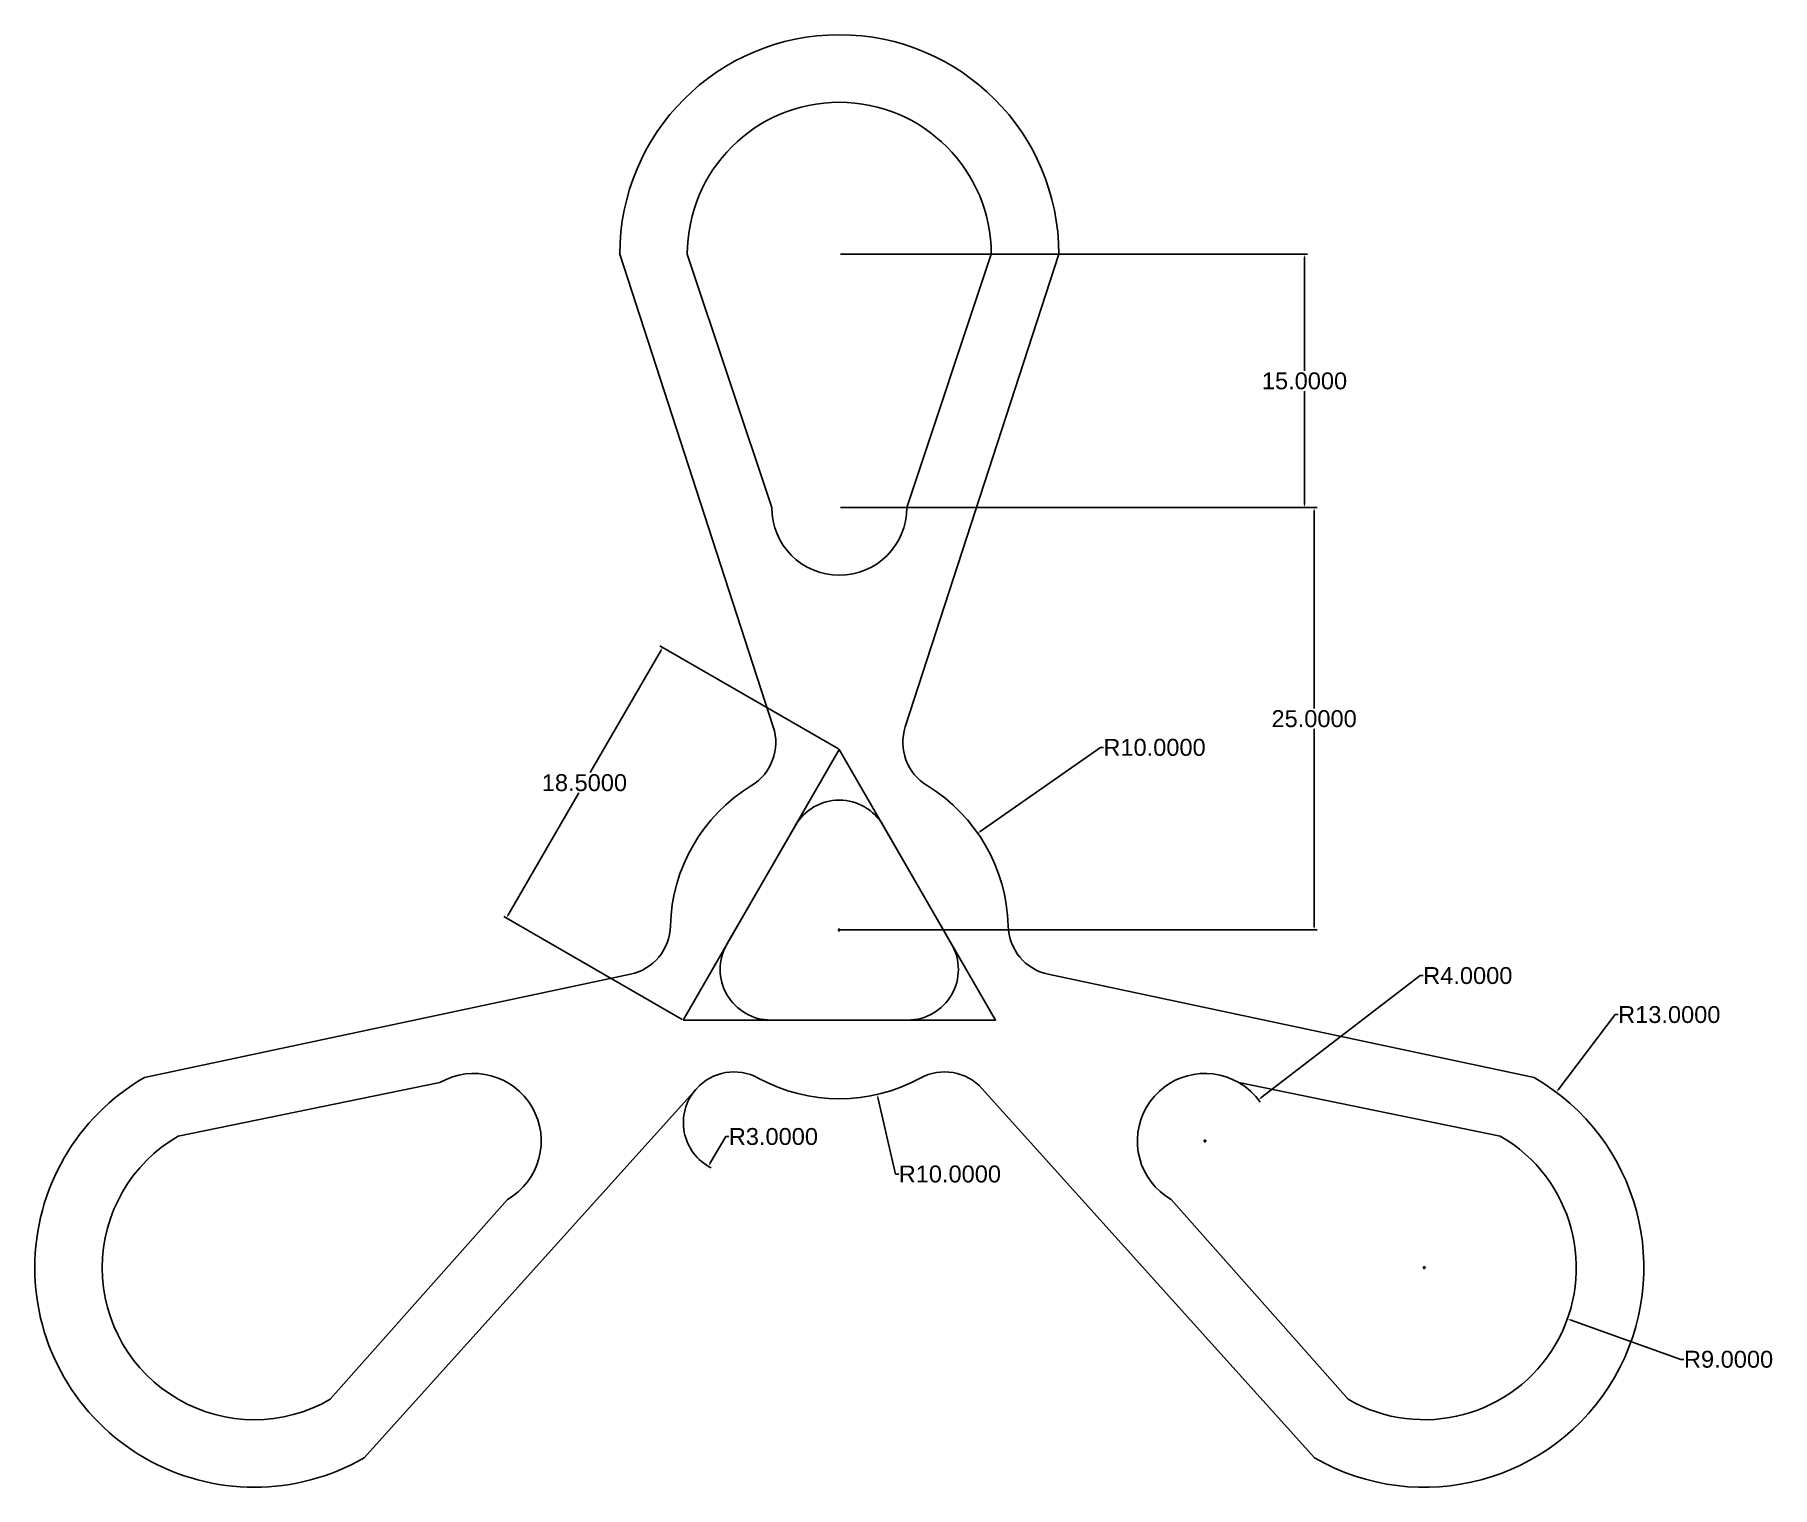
# Model space of a CAD drawing. Header units: inches. Extents: x 4 to 107, y -25 to 61.
import ezdxf

# ---------------------------------------------------------------- set-up
doc = ezdxf.new("R2010")
doc.units = ezdxf.units.IN
doc.header["$MEASUREMENT"] = 0
doc.styles.get("Standard").update_dxf_attribs({"font": 'arial.ttf'})
doc.dimstyles.get("Standard").update_dxf_attribs({"dimtxt": 1, "dimasz": 0.18, "dimexe": 0.18, "dimexo": 0.0625, "dimgap": 0.09, "dimtad": 0, "dimtih": 1, "dimtoh": 1, "dimdec": 4, "dimzin": 0, "dimdsep": 46, "dimtxsty": 'Standard', "dimcen": 0.09, "dimadec": 0, "dimazin": 0, "dimtfac": 1, "dimtdec": 4, "dimtofl": 0, "dimtmove": 0, "dimatfit": 3, "dimfxl": 1, "dimtolj": 1, "dimtzin": 0, "dimarcsym": 0})

# ---------------------------------------------------------------- blocks, each defined once
blk = doc.blocks.new('*D1')
at = {"color": 0, "lineweight": -2, "transparency": 16777216}
for p, q in [((51.29, 18.7), (40.72, 24.8)), ((40.79, 24.56), (36.6, 17.3)), ((31.72, 8.85), (35.91, 16.1)), ((42.04, 2.68), (31.47, 8.78))]:
    blk.add_line(p, q, dxfattribs=at)
at = {"color": 0, "transparency": 16777216}
for points in [[(40.76, 24.57), (40.81, 24.54), (40.88, 24.71)], [(31.69, 8.86), (31.74, 8.83), (31.63, 8.69)]]:
    blk.add_solid(points, dxfattribs=at)
at = {"layer": 'Defpoints', "color": 0, "transparency": 16777216}
for p in [(51.34, 18.67), (31.63, 8.69), (42.09, 2.65)]:
    blk.add_point(p, dxfattribs=at)
at = {"color": 0, "transparency": 16777216, "insert": (36.25, 16.7), "char_height": 1, "attachment_point": 5}
blk.add_mtext('\\A1;18.5000', dxfattribs=at)
blk = doc.blocks.new('*D2')
at = {"color": 0, "lineweight": -2, "transparency": 16777216}
for p, q in [((51.41, 32.99), (79.64, 32.99)), ((79.46, 32.81), (79.46, 21.09)), ((79.46, 8.17), (79.46, 19.89)), ((51.41, 7.99), (79.64, 7.99))]:
    blk.add_line(p, q, dxfattribs=at)
at = {"color": 0, "transparency": 16777216}
for points in [[(79.43, 32.81), (79.49, 32.81), (79.46, 32.99)], [(79.43, 8.17), (79.49, 8.17), (79.46, 7.99)]]:
    blk.add_solid(points, dxfattribs=at)
at = {"layer": 'Defpoints', "color": 0, "transparency": 16777216}
for p in [(51.34, 32.99), (79.46, 32.99), (51.34, 7.99)]:
    blk.add_point(p, dxfattribs=at)
at = {"color": 0, "transparency": 16777216, "insert": (79.46, 20.49), "char_height": 1, "attachment_point": 5}
blk.add_mtext('\\A1;25.0000', dxfattribs=at)
blk = doc.blocks.new('*D3')
at = {"color": 0, "lineweight": -2, "transparency": 16777216}
for p, q in [((51.41, 47.99), (79.07, 47.99)), ((78.89, 47.81), (78.89, 41.09)), ((78.89, 33.17), (78.89, 39.89)), ((51.41, 32.99), (79.07, 32.99))]:
    blk.add_line(p, q, dxfattribs=at)
at = {"color": 0, "transparency": 16777216}
for points in [[(78.86, 47.81), (78.92, 47.81), (78.89, 47.99)], [(78.86, 33.17), (78.92, 33.17), (78.89, 32.99)]]:
    blk.add_solid(points, dxfattribs=at)
at = {"layer": 'Defpoints', "color": 0, "transparency": 16777216}
for p in [(51.34, 47.99), (78.89, 47.99), (51.34, 32.99)]:
    blk.add_point(p, dxfattribs=at)
at = {"color": 0, "transparency": 16777216, "insert": (78.89, 40.49), "char_height": 1, "attachment_point": 5}
blk.add_mtext('\\A1;15.0000', dxfattribs=at)
blk = doc.blocks.new('*D4')
at = {"color": 0, "lineweight": -2, "transparency": 16777216}
for p, q in [((66.8, 18.79), (59.69, 13.82)), ((66.98, 18.79), (66.8, 18.79)), ((51.25, 7.99), (51.43, 7.99)), ((51.34, 7.9), (51.34, 8.08))]:
    blk.add_line(p, q, dxfattribs=at)
at = {"color": 0, "transparency": 16777216}
blk.add_solid([(59.67, 13.84), (59.71, 13.79), (59.54, 13.71)], dxfattribs=at)
at = {"layer": 'Defpoints', "color": 0, "transparency": 16777216}
for p in [(59.54, 13.71), (51.34, 7.99)]:
    blk.add_point(p, dxfattribs=at)
at = {"color": 0, "transparency": 16777216, "insert": (70.01, 18.79), "char_height": 1, "attachment_point": 5}
blk.add_mtext('\\A1;R10.0000', dxfattribs=at)
blk = doc.blocks.new('*D6')
at = {"color": 0, "lineweight": -2, "transparency": 16777216}
for p, q in [((85.74, 5.28), (76.31, -1.96)), ((85.92, 5.28), (85.74, 5.28)), ((72.9, -4.51), (73.08, -4.51)), ((72.99, -4.6), (72.99, -4.42))]:
    blk.add_line(p, q, dxfattribs=at)
blk.add_arc((72.99, -4.51), 4, 34.9699, 59.1048, dxfattribs=at)
at = {"color": 0, "transparency": 16777216}
blk.add_solid([(76.29, -1.94), (76.33, -1.99), (76.16, -2.07)], dxfattribs=at)
at = {"layer": 'Defpoints', "color": 0, "transparency": 16777216}
for p in [(76.16, -2.07), (72.99, -4.51)]:
    blk.add_point(p, dxfattribs=at)
at = {"color": 0, "transparency": 16777216, "insert": (88.56, 5.28), "char_height": 1, "attachment_point": 5}
blk.add_mtext('\\A1;R4.0000', dxfattribs=at)
blk = doc.blocks.new('*D7')
at = {"color": 0, "lineweight": -2, "transparency": 16777216}
for p, q in [((85.89, -12.01), (86.07, -12.01)), ((85.98, -12.1), (85.98, -11.92)), ((101.18, -17.44), (94.63, -15.1)), ((101.36, -17.44), (101.18, -17.44))]:
    blk.add_line(p, q, dxfattribs=at)
at = {"color": 0, "transparency": 16777216}
blk.add_solid([(94.64, -15.07), (94.62, -15.13), (94.46, -15.04)], dxfattribs=at)
at = {"layer": 'Defpoints', "color": 0, "transparency": 16777216}
for p in [(85.98, -12.01), (94.46, -15.04)]:
    blk.add_point(p, dxfattribs=at)
at = {"color": 0, "transparency": 16777216, "insert": (104, -17.44), "char_height": 1, "attachment_point": 5}
blk.add_mtext('\\A1;R9.0000', dxfattribs=at)
blk = doc.blocks.new('*D8')
at = {"color": 0, "lineweight": -2, "transparency": 16777216}
for p, q in [((97.28, 2.97), (93.92, -1.49)), ((97.46, 2.97), (97.28, 2.97)), ((85.89, -12.01), (86.07, -12.01)), ((85.98, -12.1), (85.98, -11.92))]:
    blk.add_line(p, q, dxfattribs=at)
at = {"color": 0, "transparency": 16777216}
blk.add_solid([(93.89, -1.47), (93.94, -1.51), (93.81, -1.63)], dxfattribs=at)
at = {"layer": 'Defpoints', "color": 0, "transparency": 16777216}
for p in [(93.81, -1.63), (85.98, -12.01)]:
    blk.add_point(p, dxfattribs=at)
at = {"color": 0, "transparency": 16777216, "insert": (100.49, 2.97), "char_height": 1, "attachment_point": 5}
blk.add_mtext('\\A1;R13.0000', dxfattribs=at)
blk = doc.blocks.new('*D9')
at = {"color": 0, "lineweight": -2, "transparency": 16777216}
for p, q in [((51.25, 7.99), (51.43, 7.99)), ((51.34, 7.9), (51.34, 8.08)), ((54.68, -6.47), (53.63, -1.93)), ((54.86, -6.47), (54.68, -6.47))]:
    blk.add_line(p, q, dxfattribs=at)
at = {"color": 0, "transparency": 16777216}
blk.add_solid([(53.66, -1.92), (53.6, -1.94), (53.59, -1.76)], dxfattribs=at)
at = {"layer": 'Defpoints', "color": 0, "transparency": 16777216}
for p in [(51.34, 7.99), (53.59, -1.76)]:
    blk.add_point(p, dxfattribs=at)
at = {"color": 0, "transparency": 16777216, "insert": (57.89, -6.47), "char_height": 1, "attachment_point": 5}
blk.add_mtext('\\A1;R10.0000', dxfattribs=at)
blk = doc.blocks.new('*D10')
at = {"color": 0, "lineweight": -2, "transparency": 16777216}
for p, q in [((44.62, -4.25), (43.68, -5.85)), ((44.8, -4.25), (44.62, -4.25))]:
    blk.add_line(p, q, dxfattribs=at)
blk.add_arc((45.11, -3.42), 3, 139.1978, 243.0538, dxfattribs=at)
at = {"color": 0, "transparency": 16777216}
blk.add_solid([(43.66, -5.84), (43.71, -5.87), (43.59, -6.01)], dxfattribs=at)
at = {"layer": 'Defpoints', "color": 0, "transparency": 16777216}
for p in [(45.11, -3.42), (43.59, -6.01)]:
    blk.add_point(p, dxfattribs=at)
at = {"color": 0, "transparency": 16777216, "insert": (47.44, -4.25), "char_height": 1, "attachment_point": 5}
blk.add_mtext('\\A1;R3.0000', dxfattribs=at)

msp = doc.modelspace()

# ---------------------------------------------------------------- linework, layer by layer
for p, q in [((38.34272, 47.9888), (47.43306, 20.01853)), ((47.34272, 32.9888), (42.34272, 47.9888)), ((64.34272, 47.9888), (55.25238, 20.01853)), ((55.34272, 32.9888), (60.34272, 47.9888)), ((48.74464, 14.16978), (44.6908, 7.14831)), ((57.99464, 7.14831), (53.9408, 14.16978)), ((10.2017, -0.75287), (38.96983, 5.3598)), ((92.48374, -0.75287), (63.71561, 5.3598)), ((47.28887, 2.64831), (55.39657, 2.64831)), ((27.69209, -1.0471), (12.2017, -4.21697)), ((23.2017, -23.26953), (42.8795, -1.41194)), ((79.48374, -23.26953), (59.80594, -1.41194)), ((74.99336, -1.0471), (90.48374, -4.21697)), ((31.69209, -7.9753), (21.2017, -19.80543)), ((70.99336, -7.9753), (81.48374, -19.80543))]:
    msp.add_line(p, q)
msp.add_lwpolyline([(42.09272, 2.64831), (60.59272, 2.64831), (51.34272, 18.66978)], close=True)
for centre, radius, start, end in [((51.34272, 47.9888), 13, 0, 180), ((51.34272, 47.9888), 9, 0, 180), ((51.34272, 32.9888), 4, 180, 0), ((44.57995, 19.09127), 3, 301.3465254, 18.0041616), ((58.10549, 19.09127), 3, 161.9958384, 238.6534746), ((51.34272, 7.9888), 10, 121.3465254, 178.6534746), ((51.34272, 7.9888), 10, 1.3465254, 58.6534746), ((51.34272, 12.66978), 3, 30, 150), ((38.34631, 8.29429), 3, 281.9958384, 358.6534746), ((64.33913, 8.29429), 3, 181.3465254, 258.0041616), ((47.28887, 5.64831), 3, 150, 270), ((55.39657, 5.64831), 3, 270, 30), ((16.7017, -12.0112), 13, 120, 300), ((29.69209, -4.5112), 4, 300, 120), ((45.10908, -3.41917), 3, 61.3465254, 138.0041616), ((51.34272, 7.9888), 10, 241.3465254, 298.6534746), ((57.57636, -3.41917), 3, 41.9958384, 118.6534746), ((72.99336, -4.5112), 4, 60, 240), ((85.98374, -12.0112), 13, 240, 60), ((16.7017, -12.0112), 9, 120, 300), ((85.98374, -12.0112), 9, 240, 60)]:
    msp.add_arc(centre, radius, start, end)

# ---------------------------------------------------------------- dimensions: what is measured, and where the dimension line sits
for base, p1, p2, picture, middle in [((78.88568, 47.9888), (51.34272, 32.9888), (51.34272, 47.9888), '*D3', (78.88568, 40.4888)), ((79.4616, 32.9888), (51.34272, 7.9888), (51.34272, 32.9888), '*D2', (79.4616, 20.4888))]:
    dim = msp.add_linear_dim(base=base, p1=p1, p2=p2, angle=90, dimstyle='Standard')
    dim.commit()
    dim.dimension.update_dxf_attribs({"geometry": picture, "text_midpoint": middle})
dim = msp.add_aligned_dim(p1=(51.34272, 18.66978), p2=(42.09272, 2.64831), distance=-12.08415, dimstyle='Standard')
dim.commit()
dim.dimension.update_dxf_attribs({"geometry": '*D1', "text_midpoint": (36.25254, 16.70111)})
for center, mpoint, picture, middle in [((51.34272, 7.9888), (59.54161, 13.71402), '*D4', (70.01462, 18.78504)), ((51.34272, 7.9888), (53.59107, -1.75517), '*D9', (57.89079, -6.47351)), ((72.99336, -4.5112), (76.16472, -2.07349), '*D6', (88.5583, 5.28344)), ((85.98374, -12.0112), (93.80992, -1.63089), '*D8', (100.48669, 2.96596)), ((45.10908, -3.41917), (43.5917, -6.00714), '*D10', (47.44224, -4.25381)), ((85.98374, -12.0112), (94.45923, -15.03876), '*D7', (104.00143, -17.43912))]:
    dim = msp.add_radius_dim(center=center, mpoint=mpoint, dimstyle='Standard')
    dim.commit()
    dim.dimension.update_dxf_attribs({"geometry": picture, "text_midpoint": middle, "dimtype": 164})

doc.saveas('drawing.dxf')
